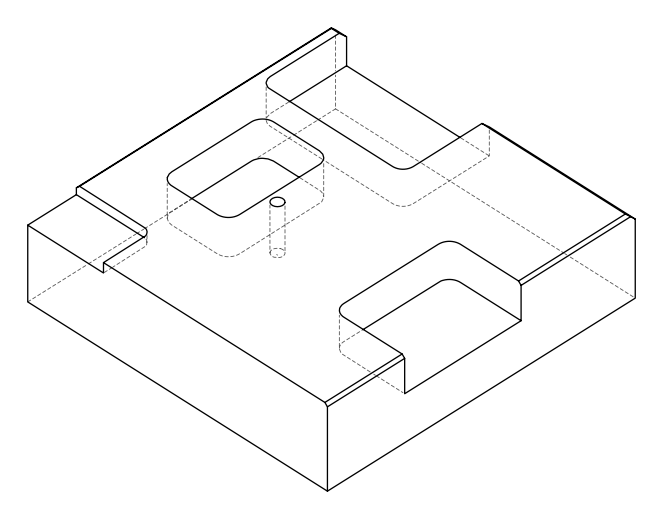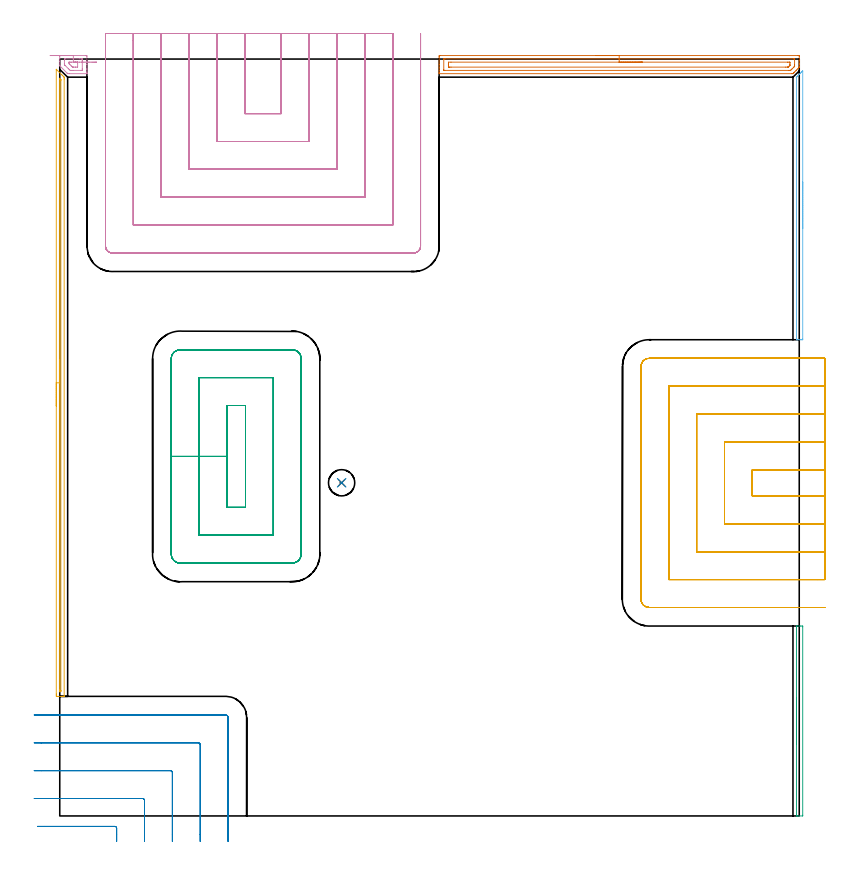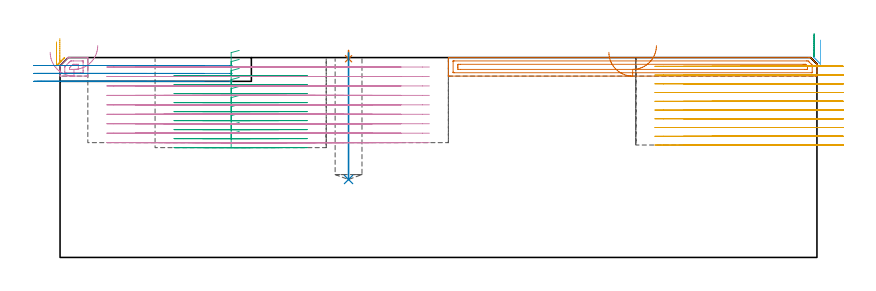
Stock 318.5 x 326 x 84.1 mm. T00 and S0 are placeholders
(PLAN: 11 operations, 3 tool changes, 90.9 min)
(1 SPOT_DRILL | STEP1POCKET | NXT0321_9005460120000 | 0.03 min | 1 mm3)
(2 DRILL_BLIND_HOLE_INTO_CENTER | STEP1POCKET | NXT0301_084 | 0.21 min | 4992 mm3)
(3 AREA_MILL | FG_CHAMFER_SURFACE | UGT0205_001 | 0.81 min | 304 mm3)
(4 AREA_MILL_1 | FG_CHAMFER_SURFACE_1 | UGT0205_001 | 0.48 min | 503 mm3)
(5 AREA_MILL_2 | FG_CHAMFER_SURFACE_2 | UGT0205_001 | 4.44 min | 1565 mm3)
(6 AREA_MILL_3 | FG_CHAMFER_SURFACE_3 | UGT0205_001 | 1.08 min | 437 mm3)
(7 AREA_MILL_4 | FG_CHAMFER_SURFACE_4 | UGT0205_001 | 3.92 min | 4848 mm3)
(8 MILL_CORNER_NOTCH_RECTANGULAR | CORNER_NOTCH_RECTANGULAR | NXT0201_012 | Follow Part, ap 4, ae 75% | 3.01 min | 41271 mm3)
(9 MILL_RECTANGULAR_POCKET | POCKET_RECTANGULAR_STRAIGHT | NXT0201_012 | Follow Part, ap 4, ae 75% | 13.44 min | 289865 mm3)
(10 MILL_SLOT | SLOT_PARTIAL_RECTANGULAR | NXT0201_012 | Follow Part, ap 4, ae 75% | 36.4 min | 494828 mm3)
(11 MILL_SLOT_1 | SLOT_PARTIAL_RECTANGULAR_1 | NXT0201_012 | Follow Part, ap 4, ae 75% | 27.06 min | 343621 mm3)
(TOOL NXT0321_9005460120000 | NC Spot Drill, 142deg, 12mm, Carbide, Uncoated | D12 PA142 FL30 Z2)
(TOOL NXT0301_084 | Carbide Drill 11.3mm [860.1-1130-034A1-MM 2214] | D11.3 PA140 FL55 Z2)
(TOOL UGT0205_001 | Chamfer Mill 20 x 3 x 45 deg. | D20 FL50 Z2)
(TOOL NXT0201_012 | ENDMILL 16mm [2P460-1600-NA 1630] | D16 FL38 Z6)
(OP 1 SPOT_DRILL)
G17 G21 G94 G90
T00 M6
G54
G17 G0 G90 X121.4 Y143.5 S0 M3
G43 Z94.1 H0
G94 G81 G98 Z83.614 F250. R87.1
G80
M5
M2
(OP 2 DRILL_BLIND_HOLE_INTO_CENTER)
G17 G21 G94 G90
T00 M6
G54
G17 G0 G90 X121.4 Y143.5 S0 M3
G43 Z94.1 H1
G94 G81 G98 Z32.8 F250. R86.1
G80
M5
M2
(OP 3 AREA_MILL)
G17 G21 G94 G90
T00 M6
G54
G17 G0 G90 X317.3 Y30.9 S1061 M3
G43 Z94.1 H0
G94 G1 Y30.938 Z93.228 F250.
Y31.052 Z92.363
Y31.241 Z91.512
Y31.503 Z90.68
Y31.837 Z89.874
Y32.24 Z89.1
Y32.708 Z88.364
Y33.24 Z87.672
Y33.829 Z87.029
Y34.472 Z86.439
Y35.164 Z85.908
Y35.9 Z85.44
Y36.674 Z85.037
Y37.48 Z84.703
Y38.312 Z84.441
Y39.163 Z84.252
Y40.028 Z84.138
Y40.9 Z84.1
Y81.712
X317.306 Y81.79 Z84.092
X317.486 Y81.8 Z83.912
X319.181 Z82.218
X319.992 Y81.799 Z81.406
X319.996 Y81.712 Z81.404
X320. Y81.477 Z81.4
Y0.297
X319.996 Y0.088 Z81.404
X319.992 Y0.001 Z81.406
X317.767 Y0. Z83.631
X317.485 Y0.001 Z83.913
X317.305 Y0.01 Z84.092
X317.3 Y0.088 Z84.1
Y40.9
Y41.772 Z84.138
Y42.636 Z84.252
Y43.488 Z84.441
Y44.32 Z84.703
Y45.126 Z85.037
Y45.9 Z85.44
Y46.636 Z85.908
Y47.328 Z86.439
Y47.971 Z87.029
Y48.56 Z87.672
Y49.091 Z88.364
Y49.56 Z89.1
Y49.963 Z89.874
Y50.297 Z90.68
Y50.559 Z91.512
Y50.748 Z92.363
Y50.862 Z93.228
Y50.9 Z94.1
M5
M2
(OP 4 AREA_MILL_1)
G17 G21 G94 G90
T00 M6
G54
G17 G0 G90 X-4.15 Y327.5 S1061 M3
G43 Z94.1 H0
Z86.3
G94 G1 X-4.112 Z85.429 F250.
X-3.998 Z84.564
X-3.809 Z83.712
X-3.547 Z82.88
X-3.213 Z82.074
X-2.81 Z81.3
X-2.342 Z80.564
X-1.81 Z79.872
X-1.221 Z79.229
X-0.578 Z78.64
X0.114 Z78.109
X0.85 Z77.64
X1.624 Z77.237
X2.43 Z76.903
X3.262 Z76.641
X4.114 Z76.452
X4.978 Z76.338
X5.85 Z76.3
X11.172 Y327.499 Z76.301
X11.562 Y327.495 Z76.303
X11.69 Y327.491 Z76.305
X11.7 Y327.109 Z76.687
Y324.477 Z79.317
Y323.768 Z80.03
Y323.6 Z80.198
Y321.846 Z81.951
Y321.51 Z82.289
Y320.427 Z83.372
Y320.091 Z83.707
Y319.849 Z83.949
X11.697 Y319.772 Z84.021
X11.69 Y319.703 Z84.09
X11.615 Y319.7 Z84.1
X4.076
X3.405 Y319.702 Z84.088
X3.218 Y319.882 Z83.918
X3.204 Y319.896 Z83.904
X0.235 Y322.865 Z80.934
X0.085 Y323.018 Z80.781
X0.007 Y323.104 Z80.694
X0.005 Y323.161 Z80.636
X0. Y323.329 Z80.469
Y325.019 Z78.78
Y326.231 Z77.566
Y327.276 Z76.522
X0.002 Y327.491 Z76.306
X0.283 Y327.5 Z76.3
X5.85
Y326.086 Z77.714
X8.658
X9.398 Y326.084 Z77.716
X9.548 Y326.083 Z77.717
X9.688 Y326.079 Z77.721
X9.692 Y326.035 Z77.765
X9.698 Y325.935 Z77.865
X9.7 Y325.354 Z78.446
Y325.055 Z78.745
Y321.846 Z81.954
Y321.547 Z82.253
X9.696 Y321.248 Z82.552
X9.692 Y321.163 Z82.637
X9.688 Y321.12 Z82.68
X9.674 Y321.119 Z82.681
X9.583 Y321.116 Z82.684
X9.398 Y321.115 Z82.685
X9.25 Y321.114 Z82.686
X5.703
X4.963 Y321.115 Z82.685
X4.814 Y321.116 Z82.684
X4.451 Y321.121 Z82.679
X4.076 Y321.48 Z82.32
X3.706 Y321.846 Z81.954
X2.302 Y323.248 Z80.552
X2.129 Y323.427 Z80.373
X2.046 Y323.516 Z80.284
X2.01 Y323.559 Z80.241
X2.008 Y323.6 Z80.2
X2.002 Y323.897 Z79.903
X2. Y325.653 Z78.147
X2.004 Y325.952 Z77.848
X2.008 Y326.037 Z77.763
X2.012 Y326.08 Z77.72
X2.026 Y326.081 Z77.719
X2.117 Y326.083 Z77.717
X2.302 Y326.085 Z77.715
X2.45 Y326.086 Z77.714
X5.85
Y324.671 Z79.129
X6.54
X6.737
X7.429 Y324.669 Z79.131
X7.624 Y324.666 Z79.134
X7.68 Y324.665 Z79.135
X7.692 Y324.552 Z79.248
X7.697 Y324.477 Z79.323
X7.699 Y324.402 Z79.398
Y322.649 Z81.151
X7.692 Y322.573 Z81.227
X7.688 Y322.535 Z81.265
X7.672 Y322.533 Z81.267
X7.624 Y322.531 Z81.269
X6.933 Y322.529 Z81.271
X6.737 Y322.528 Z81.272
X6.046
X5.85 Y322.529 Z81.271
X5.654 Y322.53 Z81.27
X5.523 Y322.533 Z81.267
X5.479 Y322.535 Z81.265
X5.46 Y322.549 Z81.251
X5.422 Y322.583 Z81.217
X5.278 Y322.723 Z81.077
X4.963 Y323.036 Z80.764
X4.4 Y323.6 Z80.2
X4.076 Y323.928 Z79.872
X4.016 Y323.995 Z79.805
X4.006 Y324.251 Z79.549
X4.002 Y324.402 Z79.398
X4.001 Y324.477 Z79.323
Y324.551 Z79.249
X4.008 Y324.627 Z79.173
X4.012 Y324.665 Z79.135
X4.028 Y324.667 Z79.133
X4.076 Y324.669 Z79.131
X4.767 Y324.671 Z79.129
X4.963
X5.85
X6.722 Z79.167
X7.586 Z79.28
X8.438 Z79.469
X9.27 Z79.732
X10.076 Z80.065
X10.85 Y324.672 Z80.468
X11.586 Z80.937
X12.278 Z81.468
X12.921 Z82.057
X13.51 Z82.701
X14.042 Z83.393
X14.51 Z84.128
X14.913 Z84.902
X15.247 Z85.708
X15.509 Z86.54
X15.698 Z87.392
X15.812 Z88.257
X15.85 Z89.128
G0 Z94.1
M5
M2
(OP 5 AREA_MILL_2)
G17 G21 G94 G90
T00 M6
G54
G17 G0 G90 X-1.5 Y176.55 S1061 M3
G43 Z94.1 H0
Z90.7
G94 G1 Y176.588 Z89.828 F250.
Y176.702 Z88.964
Y176.891 Z88.112
Y177.153 Z87.28
Y177.487 Z86.474
Y177.89 Z85.7
Y178.358 Z84.964
Y178.889 Z84.272
Y179.479 Z83.629
Y180.122 Z83.04
Y180.814 Z82.508
Y181.55 Z82.04
Y182.324 Z81.637
Y183.13 Z81.303
Y183.962 Z81.041
Y184.813 Z80.852
Y185.678 Z80.738
Y186.55 Z80.7
X-1.499 Y321.579 Z80.699
X-1.495 Y321.583 Z80.703
X-1.481 Y321.579 Z80.716
X-1.406 Y321.506 Z80.793
X0.73 Y319.37 Z82.93
X1.077 Y319.025 Z83.273
X1.515 Y318.585 Z83.715
X1.796 Y318.303 Z83.993
X1.894 Y318.202 Z84.091
X1.9 Y317.41 Z84.1
Y51.67
X1.898 Y51.51 Z84.089
X1.756 Y51.503 Z83.949
X1.607 Y51.5 Z83.806
X1.306 Z83.505
X0.638 Z82.833
X-0.572 Z81.625
X-1.115 Y51.503 Z81.079
X-1.341 Y51.506 Z80.853
X-1.491 Y51.51 Z80.704
X-1.495 Y51.729 Z80.702
X-1.499 Y52.117 Z80.701
X-1.5 Y52.509 Z80.7
Y186.55
X-0.086 Z82.114
X-0.085 Y317.41 Z82.115
X-0.083 Y317.641 Z82.117
X-0.081 Y317.697 Z82.119
X-0.08 Y317.714 Z82.12
X-0.071 Y317.709 Z82.129
X-0.014 Y317.657 Z82.186
X0.238 Y317.41 Z82.438
X0.438 Y317.203 Z82.638
X0.47 Y317.169 Z82.67
X0.479 Y317.108 Z82.679
X0.482 Y316.963 Z82.682
X0.485 Y316.673 Z82.685
Y54.059
Y53.903
X0.483 Y53.832 Z82.683
X0.474 Y53.51 Z82.674
X0.155 Y53.502 Z82.355
X-0.02 Y53.503 Z82.181
X-0.051 Y53.505 Z82.149
X-0.079 Y53.51 Z82.121
X-0.08 Y53.55 Z82.12
X-0.084 Y53.746 Z82.116
X-0.085 Y53.903 Z82.115
X-0.086 Y54.485 Z82.114
Y186.55
Y187.421 Z82.152
Y188.286 Z82.266
Y189.138 Z82.455
Y189.97 Z82.717
Y190.776 Z83.051
Y191.55 Z83.454
Y192.286 Z83.923
Y192.978 Z84.454
Y193.621 Z85.043
Y194.21 Z85.686
Y194.741 Z86.378
Y195.21 Z87.114
Y195.613 Z87.888
Y195.947 Z88.694
Y196.209 Z89.526
Y196.398 Z90.378
Y196.512 Z91.243
Y196.55 Z92.114
G0 Z94.1
M5
M2
(OP 6 AREA_MILL_3)
G17 G21 G94 G90
T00 M6
G54
G17 G0 G90 X320. Y273. S1061 M3
G43 Z94.1 H0
Z91.4
G94 G1 Y272.962 Z90.528 F250.
Y272.848 Z89.663
Y272.659 Z88.812
Y272.397 Z87.98
Y272.063 Z87.174
Y271.66 Z86.4
Y271.192 Z85.664
Y270.66 Z84.972
Y270.071 Z84.329
Y269.428 Z83.74
Y268.736 Z83.208
Y268. Z82.74
Y267.226 Z82.337
Y266.42 Z82.003
Y265.588 Z81.741
Y264.737 Z81.552
Y263.872 Z81.438
Y263. Z81.4
Y205.422
X319.996 Y205.213 Z81.404
X319.991 Y205.102 Z81.406
X319.757 Y205.1 Z81.64
X319.533 Z81.864
X319.084 Z82.315
X318.216 Z83.183
X317.536 Y205.101 Z83.862
X317.306 Y205.11 Z84.092
X317.3 Y205.213 Z84.1
Y318.196
X317.302 Y318.199 Z84.098
X317.308 Y318.208 Z84.092
X317.664 Y318.564 Z83.734
X317.767 Y318.669 Z83.629
X318.209 Y319.109 Z83.191
X318.65 Y319.552 Z82.746
X319.091 Y319.992 Z82.308
X319.533 Y320.434 Z81.863
X319.738 Y320.639 Z81.661
X319.796 Y320.696 Z81.604
X319.974 Y320.866 Z81.425
X319.998 Y320.886 Z81.401
X320. Y320.656 Z81.4
Y263.
Y262.128 Z81.438
Y261.264 Z81.552
Y260.412 Z81.741
Y259.58 Z82.003
Y258.774 Z82.337
Y258. Z82.74
Y257.264 Z83.208
Y256.572 Z83.74
Y255.929 Z84.329
Y255.34 Z84.972
Y254.809 Z85.664
Y254.34 Z86.4
Y253.937 Z87.174
Y253.603 Z87.98
Y253.341 Z88.812
Y253.152 Z89.663
Y253.038 Z90.528
Y253. Z91.4
G0 Z94.1
M5
M2
(OP 7 AREA_MILL_4)
G17 G21 G94 G90
T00 M6
G54
G17 G0 G90 X230.95 Y327.5 S1061 M3
G43 Z94.1 H0
Z86.3
G94 G1 X230.988 Z85.429 F250.
X231.102 Z84.564
X231.291 Z83.712
X231.553 Z82.88
X231.887 Z82.074
X232.29 Z81.3
X232.758 Z80.564
X233.29 Z79.872
X233.879 Z79.229
X234.522 Z78.64
X235.214 Z78.109
X235.95 Z77.64
X236.724 Z77.237
X237.53 Z76.903
X238.362 Z76.641
X239.214 Z76.452
X240.078 Z76.338
X240.95 Z76.3
X317.867 Y327.499 Z76.301
X318.263 Y327.496
X318.49 Y327.492 Z76.304
X318.5 Y327.109 Z76.688
Y325.354 Z78.44
Y323.964 Z79.833
Y323.6 Z80.195
Y322.83 Z80.969
Y322.723 Z81.075
X318.499 Y322.409 Z81.387
X318.464 Y322.363 Z81.435
X318.385 Y322.284 Z81.514
X318.166 Y322.066 Z81.734
X317.947 Y321.846 Z81.951
X317.335 Y321.234 Z82.565
X317.271 Y321.171 Z82.628
X317.07 Y320.968 Z82.828
X316.505 Y320.405 Z83.395
X316.377 Y320.276 Z83.522
X316.193 Y320.091 Z83.705
X316.079 Y319.978 Z83.821
X315.957 Y319.858 Z83.94
X315.795 Y319.7 Z84.084
X315.184 Z84.1
X163.585
X163.41 Y319.702 Z84.089
X163.402 Y319.86 Z83.932
X163.4 Y320.024 Z83.775
Y320.241 Z83.558
Y320.968 Z82.826
Y322.209 Z81.588
Y323.598 Z80.198
Y326.852 Z76.945
X163.403 Y327.109 Z76.689
X163.41 Y327.492 Z76.305
X163.637 Y327.497 Z76.302
X164.033 Y327.5 Z76.3
X240.95
Y326.086 Z77.714
X316.079 Y326.085 Z77.715
X316.229 Y326.084 Z77.716
X316.441 Y326.08 Z77.72
X316.486 Y326.079 Z77.721
X316.492 Y326.05 Z77.75
X316.495 Y326.014 Z77.786
X316.499 Y325.819 Z77.981
Y323.6 Z80.2
X316.497 Y323.189 Z80.611
X316.49 Y322.955 Z80.845
X316.482 Y322.843 Z80.957
X316.368 Y322.723 Z81.077
X316.227 Y322.578 Z81.222
X316.079 Y322.428 Z81.372
X315.342 Y321.691 Z82.109
X315.184 Y321.534 Z82.266
X314.895 Y321.252 Z82.548
X314.805 Y321.167 Z82.633
X314.751 Y321.121 Z82.679
X314.141 Y321.115 Z82.685
X165.821
X165.671
X165.459 Y321.12 Z82.68
X165.414 Y321.121 Z82.679
X165.408 Y321.15 Z82.65
X165.405 Y321.186 Z82.614
X165.401 Y321.381 Z82.419
X165.4 Y325.767 Z78.033
X165.403 Y325.905 Z77.895
X165.407 Y326.015 Z77.785
X165.412 Y326.079 Z77.721
X165.97 Y326.085 Z77.715
X240.95 Y326.086 Z77.714
Y324.671 Z79.129
X313.395
X314.093 Y324.67 Z79.13
X314.29 Y324.668 Z79.132
X314.479 Y324.665 Z79.135
X314.49 Y324.477 Z79.323
X314.497 Y324.274 Z79.526
X314.498 Y323.6 Z80.2
X314.497 Y323.397 Z80.403
X314.49 Y323.326 Z80.474
X314.479 Y323.29 Z80.51
X314.456 Y323.264 Z80.536
X314.29 Y323.09 Z80.71
X314.104 Y322.905 Z80.895
X313.919 Y322.723 Z81.077
X313.743 Y322.554 Z81.246
X313.709 Y322.535 Z81.265
X313.659 Y322.532 Z81.268
X313.592 Y322.53 Z81.27
X313.395 Y322.529 Z81.271
X312.699 Y322.528 Z81.272
X168.505 Y322.529 Z81.271
X167.807 Y322.53 Z81.27
X167.61 Y322.532 Z81.268
X167.422 Y322.535 Z81.265
X167.41 Y322.723 Z81.077
X167.403 Y322.926 Z80.874
X167.401 Y323.6 Z80.2
Y323.805 Z79.995
X167.41 Y324.477 Z79.323
X167.419 Y324.664 Z79.136
X168.505 Y324.671 Z79.129
X240.95
X241.822 Z79.167
X242.686 Z79.28
X243.538 Z79.469
X244.37 Z79.732
X245.176 Z80.065
X245.95 Z80.468
X246.686 Z80.937
X247.378 Z81.468
X248.021 Z82.057
X248.61 Z82.701
X249.142 Z83.393
X249.61 Z84.129
X250.013 Z84.902
X250.347 Z85.708
X250.609 Z86.54
X250.798 Z87.392
X250.912 Z88.257
X250.95 Z89.129
G0 Z94.1
M5
M2
(OP 8 MILL_CORNER_NOTCH_RECTANGULAR)
G17 G21 G94 G90
T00 M6
G54
G17 G0 G90 X24.5 Y-11. S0 M3
G43 Z94.1 H1
Z80.767
G94 G1 Y-8. F250.
Y-5.295 F500.
G3 X23.705 Y-4.5 R0.8
G1 X-6.614
X-9.614 F250.
G0 Z94.1
X36.5 Y-11.
Z80.767
G1 Y-8.
Y6.704 F500.
G3 X35.704 Y7.5 R0.8
G1 X-8.
X-11. F250.
G0 Z94.1
X48.5 Y-11.
Z80.767
G1 Y-8.
Y18.704 F500.
G3 X47.704 Y19.5 R0.8
G1 X-8.
X-11. F250.
G0 Z94.1
X60.5 Y-11.
Z80.767
G1 Y-8.
Y30.704 F500.
G3 X59.704 Y31.5 R0.8
G1 X-8.
X-11. F250.
G0 Z94.1
X72.5 Y-11.
Z80.767
G1 Y-8.
Y42.4 F500.
G3 X71.4 Y43.5 R1.1
G1 X-8.
X-11. F250.
G0 Z94.1
X24.5 Y-11.
Z77.433
G1 Y-8.
Y-5.295 F500.
G3 X23.705 Y-4.5 R0.8
G1 X-6.614
X-9.614 F250.
G0 Z94.1
X36.5 Y-11.
Z77.433
G1 Y-8.
Y6.704 F500.
G3 X35.704 Y7.5 R0.8
G1 X-8.
X-11. F250.
G0 Z94.1
X48.5 Y-11.
Z77.433
G1 Y-8.
Y18.704 F500.
G3 X47.704 Y19.5 R0.8
G1 X-8.
X-11. F250.
G0 Z94.1
X60.5 Y-11.
Z77.433
G1 Y-8.
Y30.704 F500.
G3 X59.704 Y31.5 R0.8
G1 X-8.
X-11. F250.
G0 Z94.1
X72.5 Y-11.
Z77.433
G1 Y-8.
Y42.4 F500.
G3 X71.4 Y43.5 R1.1
G1 X-8.
X-11. F250.
G0 Z94.1
X24.5 Y-11.
Z74.1
G1 Y-8.
Y-5.295 F500.
G3 X23.705 Y-4.5 R0.8
G1 X-6.614
X-9.614 F250.
G0 Z94.1
X36.5 Y-11.
Z74.1
G1 Y-8.
Y6.704 F500.
G3 X35.704 Y7.5 R0.8
G1 X-8.
X-11. F250.
G0 Z94.1
X48.5 Y-11.
Z74.1
G1 Y-8.
Y18.704 F500.
G3 X47.704 Y19.5 R0.8
G1 X-8.
X-11. F250.
G0 Z94.1
X60.5 Y-11.
Z74.1
G1 Y-8.
Y30.704 F500.
G3 X59.704 Y31.5 R0.8
G1 X-8.
X-11. F250.
G0 Z94.1
X72.5 Y-11.
Z74.1
G1 Y-8.
Y42.4 F500.
G3 X71.4 Y43.5 R1.1
G1 X-8.
X-11. F250.
G0 Z94.1
M5
M2
(OP 9 MILL_RECTANGULAR_POCKET)
G17 G21 G94 G90
T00 M6
G54
G17 G0 G90 X75.391 Y176.8 S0 M3
G43 Z94.1 H1
Z87.1
G94 G1 X72. Z86.191 F250.
Y154.85 Z80.31
Y132.9 F500.
X80.
Y176.8
X72.
Y154.85
X60.
Y120.9
X92.
Y188.8
X60.
Y154.85
X48.
Y112.8
G3 X51.9 Y108.9 R3.9
G1 X100.1
G3 X104. Y112.8 R3.9
G1 Y196.9
G3 X100.1 Y200.8 R3.9
G1 X51.9
G3 X48. Y196.9 R3.9
G1 Y154.85
Y153.85
G0 X75.391 Y176.8 Z83.31
G1 X72. Z82.401 F250.
Y154.85 Z76.52
Y132.9 F500.
X80.
Y176.8
X72.
Y154.85
X60.
Y120.9
X92.
Y188.8
X60.
Y154.85
X48.
Y112.8
G3 X51.9 Y108.9 R3.9
G1 X100.1
G3 X104. Y112.8 R3.9
G1 Y196.9
G3 X100.1 Y200.8 R3.9
G1 X51.9
G3 X48. Y196.9 R3.9
G1 Y154.85
Y153.85
G0 X75.391 Y176.8 Z79.52
G1 X72. Z78.611 F250.
Y154.85 Z72.73
Y132.9 F500.
X80.
Y176.8
X72.
Y154.85
X60.
Y120.9
X92.
Y188.8
X60.
Y154.85
X48.
Y112.8
G3 X51.9 Y108.9 R3.9
G1 X100.1
G3 X104. Y112.8 R3.9
G1 Y196.9
G3 X100.1 Y200.8 R3.9
G1 X51.9
G3 X48. Y196.9 R3.9
G1 Y154.85
Y153.85
G0 X75.391 Y176.8 Z75.73
G1 X72. Z74.821 F250.
Y154.85 Z68.94
Y132.9 F500.
X80.
Y176.8
X72.
Y154.85
X60.
Y120.9
X92.
Y188.8
X60.
Y154.85
X48.
Y112.8
G3 X51.9 Y108.9 R3.9
G1 X100.1
G3 X104. Y112.8 R3.9
G1 Y196.9
G3 X100.1 Y200.8 R3.9
G1 X51.9
G3 X48. Y196.9 R3.9
G1 Y154.85
Y153.85
G0 X75.391 Y176.8 Z71.94
G1 X72. Z71.031 F250.
Y154.85 Z65.15
Y132.9 F500.
X80.
Y176.8
X72.
Y154.85
X60.
Y120.9
X92.
Y188.8
X60.
Y154.85
X48.
Y112.8
G3 X51.9 Y108.9 R3.9
G1 X100.1
G3 X104. Y112.8 R3.9
G1 Y196.9
G3 X100.1 Y200.8 R3.9
G1 X51.9
G3 X48. Y196.9 R3.9
G1 Y154.85
Y153.85
G0 X75.391 Y176.8 Z68.15
G1 X72. Z67.241 F250.
Y154.85 Z61.36
Y132.9 F500.
X80.
Y176.8
X72.
Y154.85
X60.
Y120.9
X92.
Y188.8
X60.
Y154.85
X48.
Y112.8
G3 X51.9 Y108.9 R3.9
G1 X100.1
G3 X104. Y112.8 R3.9
G1 Y196.9
G3 X100.1 Y200.8 R3.9
G1 X51.9
G3 X48. Y196.9 R3.9
G1 Y154.85
Y153.85
G0 X75.391 Y176.8 Z64.36
G1 X72. Z63.451 F250.
Y154.85 Z57.57
Y132.9 F500.
X80.
Y176.8
X72.
Y154.85
X60.
Y120.9
X92.
Y188.8
X60.
Y154.85
X48.
Y112.8
G3 X51.9 Y108.9 R3.9
G1 X100.1
G3 X104. Y112.8 R3.9
G1 Y196.9
G3 X100.1 Y200.8 R3.9
G1 X51.9
G3 X48. Y196.9 R3.9
G1 Y154.85
Y153.85
G0 X75.391 Y176.8 Z60.57
G1 X72. Z59.661 F250.
Y154.85 Z53.78
Y132.9 F500.
X80.
Y176.8
X72.
Y154.85
X60.
Y120.9
X92.
Y188.8
X60.
Y154.85
X48.
Y112.8
G3 X51.9 Y108.9 R3.9
G1 X100.1
G3 X104. Y112.8 R3.9
G1 Y196.9
G3 X100.1 Y200.8 R3.9
G1 X51.9
G3 X48. Y196.9 R3.9
G1 Y154.85
Y153.85
G0 X75.391 Y176.8 Z56.78
G1 X72. Z55.871 F250.
Y154.85 Z49.99
Y132.9 F500.
X80.
Y176.8
X72.
Y154.85
X60.
Y120.9
X92.
Y188.8
X60.
Y154.85
X48.
Y112.8
G3 X51.9 Y108.9 R3.9
G1 X100.1
G3 X104. Y112.8 R3.9
G1 Y196.9
G3 X100.1 Y200.8 R3.9
G1 X51.9
G3 X48. Y196.9 R3.9
G1 Y154.85
Y153.85
G0 X75.391 Y176.8 Z52.99
G1 X72. Z52.081 F250.
Y154.85 Z46.2
Y132.9 F500.
X80.
Y176.8
X72.
Y154.85
X60.
Y120.9
X92.
Y188.8
X60.
Y154.85
X48.
Y112.8
G3 X51.9 Y108.9 R3.9
G1 X100.1
G3 X104. Y112.8 R3.9
G1 Y196.9
G3 X100.1 Y200.8 R3.9
G1 X51.9
G3 X48. Y196.9 R3.9
G1 Y154.85
Y153.85
G0 Z94.1
M5
M2
(OP 10 MILL_SLOT)
G17 G21 G94 G90
T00 M6
G54
G17 G0 G90 X79.7 Y337. S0 M3
G43 Z94.1 H1
Z80.122
G94 G1 Y334. F250.
Y302.5 F500.
X95.4
Y334.
Y337. F250.
X67.7
Y334.
Y290.5 F500.
X107.4
Y334.
Y337. F250.
X55.7
Y334.
Y278.5 F500.
X119.4
Y334.
Y337. F250.
X43.7
Y334.
Y266.5 F500.
X131.4
Y334.
Y337. F250.
X31.7
Y334.
Y254.5 F500.
X143.4
Y334.
Y337. F250.
X19.7
Y334.
Y245.4 F500.
G3 X22.6 Y242.5 R2.9
G1 X152.5
G3 X155.4 Y245.4 R2.9
G1 Y334.
Y337. F250.
G0 X79.7 Z76.144
G1 Y334.
Y302.5 F500.
X95.4
Y334.
Y337. F250.
X67.7
Y334.
Y290.5 F500.
X107.4
Y334.
Y337. F250.
X55.7
Y334.
Y278.5 F500.
X119.4
Y334.
Y337. F250.
X43.7
Y334.
Y266.5 F500.
X131.4
Y334.
Y337. F250.
X31.7
Y334.
Y254.5 F500.
X143.4
Y334.
Y337. F250.
X19.7
Y334.
Y245.4 F500.
G3 X22.6 Y242.5 R2.9
G1 X152.5
G3 X155.4 Y245.4 R2.9
G1 Y334.
Y337. F250.
G0 X79.7 Z72.167
G1 Y334.
Y302.5 F500.
X95.4
Y334.
Y337. F250.
X67.7
Y334.
Y290.5 F500.
X107.4
Y334.
Y337. F250.
X55.7
Y334.
Y278.5 F500.
X119.4
Y334.
Y337. F250.
X43.7
Y334.
Y266.5 F500.
X131.4
Y334.
Y337. F250.
X31.7
Y334.
Y254.5 F500.
X143.4
Y334.
Y337. F250.
X19.7
Y334.
Y245.4 F500.
G3 X22.6 Y242.5 R2.9
G1 X152.5
G3 X155.4 Y245.4 R2.9
G1 Y334.
Y337. F250.
G0 X79.7 Z68.189
G1 Y334.
Y302.5 F500.
X95.4
Y334.
Y337. F250.
X67.7
Y334.
Y290.5 F500.
X107.4
Y334.
Y337. F250.
X55.7
Y334.
Y278.5 F500.
X119.4
Y334.
Y337. F250.
X43.7
Y334.
Y266.5 F500.
X131.4
Y334.
Y337. F250.
X31.7
Y334.
Y254.5 F500.
X143.4
Y334.
Y337. F250.
X19.7
Y334.
Y245.4 F500.
G3 X22.6 Y242.5 R2.9
G1 X152.5
G3 X155.4 Y245.4 R2.9
G1 Y334.
Y337. F250.
G0 X79.7 Z64.211
G1 Y334.
Y302.5 F500.
X95.4
Y334.
Y337. F250.
X67.7
Y334.
Y290.5 F500.
X107.4
Y334.
Y337. F250.
X55.7
Y334.
Y278.5 F500.
X119.4
Y334.
Y337. F250.
X43.7
Y334.
Y266.5 F500.
X131.4
Y334.
Y337. F250.
X31.7
Y334.
Y254.5 F500.
X143.4
Y334.
Y337. F250.
X19.7
Y334.
Y245.4 F500.
G3 X22.6 Y242.5 R2.9
G1 X152.5
G3 X155.4 Y245.4 R2.9
G1 Y334.
Y337. F250.
G0 X79.7 Z60.233
G1 Y334.
Y302.5 F500.
X95.4
Y334.
Y337. F250.
X67.7
Y334.
Y290.5 F500.
X107.4
Y334.
Y337. F250.
X55.7
Y334.
Y278.5 F500.
X119.4
Y334.
Y337. F250.
X43.7
Y334.
Y266.5 F500.
X131.4
Y334.
Y337. F250.
X31.7
Y334.
Y254.5 F500.
X143.4
Y334.
Y337. F250.
X19.7
Y334.
Y245.4 F500.
G3 X22.6 Y242.5 R2.9
G1 X152.5
G3 X155.4 Y245.4 R2.9
G1 Y334.
Y337. F250.
G0 X79.7 Z56.256
G1 Y334.
Y302.5 F500.
X95.4
Y334.
Y337. F250.
X67.7
Y334.
Y290.5 F500.
X107.4
Y334.
Y337. F250.
X55.7
Y334.
Y278.5 F500.
X119.4
Y334.
Y337. F250.
X43.7
Y334.
Y266.5 F500.
X131.4
Y334.
Y337. F250.
X31.7
Y334.
Y254.5 F500.
X143.4
Y334.
Y337. F250.
X19.7
Y334.
Y245.4 F500.
G3 X22.6 Y242.5 R2.9
G1 X152.5
G3 X155.4 Y245.4 R2.9
G1 Y334.
Y337. F250.
G0 X79.7 Z52.278
G1 Y334.
Y302.5 F500.
X95.4
Y334.
Y337. F250.
X67.7
Y334.
Y290.5 F500.
X107.4
Y334.
Y337. F250.
X55.7
Y334.
Y278.5 F500.
X119.4
Y334.
Y337. F250.
X43.7
Y334.
Y266.5 F500.
X131.4
Y334.
Y337. F250.
X31.7
Y334.
Y254.5 F500.
X143.4
Y334.
Y337. F250.
X19.7
Y334.
Y245.4 F500.
G3 X22.6 Y242.5 R2.9
G1 X152.5
G3 X155.4 Y245.4 R2.9
G1 Y334.
Y337. F250.
G0 X79.7 Z48.3
G1 Y334.
Y302.5 F500.
X95.4
Y334.
Y337. F250.
X67.7
Y334.
Y290.5 F500.
X107.4
Y334.
Y337. F250.
X55.7
Y334.
Y278.5 F500.
X119.4
Y334.
Y337. F250.
X43.7
Y334.
Y266.5 F500.
X131.4
Y334.
Y337. F250.
X31.7
Y334.
Y254.5 F500.
X143.4
Y334.
Y337. F250.
X19.7
Y334.
Y245.4 F500.
G3 X22.6 Y242.5 R2.9
G1 X152.5
G3 X155.4 Y245.4 R2.9
G1 Y334.
Y337. F250.
G0 Z94.1
M5
M2
(OP 11 MILL_SLOT_1)
G17 G21 G94 G90
T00 M6
G54
G17 G0 G90 X329.5 Y149.1 S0 M3
G43 Z94.1 H1
Z80.42
G94 G1 X326.5 F250.
X298.3 F500.
Y137.8
X326.5
X329.5 F250.
Y161.1
X326.5
X286.3 F500.
Y125.8
X326.5
X329.5 F250.
Y173.1
X326.5
X274.3 F500.
Y113.8
X326.5
X329.5 F250.
Y185.1
X326.5
X262.3 F500.
Y101.8
X326.5
X329.5 F250.
Y197.1
X326.5
X253.9 F500.
G3 X250.3 Y193.5 R3.6
G1 Y93.4
G3 X253.9 Y89.8 R3.6
G1 X326.5
X329.5 F250.
G0 Y149.1 Z76.74
G1 X326.5
X298.3 F500.
Y137.8
X326.5
X329.5 F250.
Y161.1
X326.5
X286.3 F500.
Y125.8
X326.5
X329.5 F250.
Y173.1
X326.5
X274.3 F500.
Y113.8
X326.5
X329.5 F250.
Y185.1
X326.5
X262.3 F500.
Y101.8
X326.5
X329.5 F250.
Y197.1
X326.5
X253.9 F500.
G3 X250.3 Y193.5 R3.6
G1 Y93.4
G3 X253.9 Y89.8 R3.6
G1 X326.5
X329.5 F250.
G0 Y149.1 Z73.06
G1 X326.5
X298.3 F500.
Y137.8
X326.5
X329.5 F250.
Y161.1
X326.5
X286.3 F500.
Y125.8
X326.5
X329.5 F250.
Y173.1
X326.5
X274.3 F500.
Y113.8
X326.5
X329.5 F250.
Y185.1
X326.5
X262.3 F500.
Y101.8
X326.5
X329.5 F250.
Y197.1
X326.5
X253.9 F500.
G3 X250.3 Y193.5 R3.6
G1 Y93.4
G3 X253.9 Y89.8 R3.6
G1 X326.5
X329.5 F250.
G0 Y149.1 Z69.38
G1 X326.5
X298.3 F500.
Y137.8
X326.5
X329.5 F250.
Y161.1
X326.5
X286.3 F500.
Y125.8
X326.5
X329.5 F250.
Y173.1
X326.5
X274.3 F500.
Y113.8
X326.5
X329.5 F250.
Y185.1
X326.5
X262.3 F500.
Y101.8
X326.5
X329.5 F250.
Y197.1
X326.5
X253.9 F500.
G3 X250.3 Y193.5 R3.6
G1 Y93.4
G3 X253.9 Y89.8 R3.6
G1 X326.5
X329.5 F250.
G0 Y149.1 Z65.7
G1 X326.5
X298.3 F500.
Y137.8
X326.5
X329.5 F250.
Y161.1
X326.5
X286.3 F500.
Y125.8
X326.5
X329.5 F250.
Y173.1
X326.5
X274.3 F500.
Y113.8
X326.5
X329.5 F250.
Y185.1
X326.5
X262.3 F500.
Y101.8
X326.5
X329.5 F250.
Y197.1
X326.5
X253.9 F500.
G3 X250.3 Y193.5 R3.6
G1 Y93.4
G3 X253.9 Y89.8 R3.6
G1 X326.5
X329.5 F250.
G0 Y149.1 Z62.02
G1 X326.5
X298.3 F500.
Y137.8
X326.5
X329.5 F250.
Y161.1
X326.5
X286.3 F500.
Y125.8
X326.5
X329.5 F250.
Y173.1
X326.5
X274.3 F500.
Y113.8
X326.5
X329.5 F250.
Y185.1
X326.5
X262.3 F500.
Y101.8
X326.5
X329.5 F250.
Y197.1
X326.5
X253.9 F500.
G3 X250.3 Y193.5 R3.6
G1 Y93.4
G3 X253.9 Y89.8 R3.6
G1 X326.5
X329.5 F250.
G0 Y149.1 Z58.34
G1 X326.5
X298.3 F500.
Y137.8
X326.5
X329.5 F250.
Y161.1
X326.5
X286.3 F500.
Y125.8
X326.5
X329.5 F250.
Y173.1
X326.5
X274.3 F500.
Y113.8
X326.5
X329.5 F250.
Y185.1
X326.5
X262.3 F500.
Y101.8
X326.5
X329.5 F250.
Y197.1
X326.5
X253.9 F500.
G3 X250.3 Y193.5 R3.6
G1 Y93.4
G3 X253.9 Y89.8 R3.6
G1 X326.5
X329.5 F250.
G0 Y149.1 Z54.66
G1 X326.5
X298.3 F500.
Y137.8
X326.5
X329.5 F250.
Y161.1
X326.5
X286.3 F500.
Y125.8
X326.5
X329.5 F250.
Y173.1
X326.5
X274.3 F500.
Y113.8
X326.5
X329.5 F250.
Y185.1
X326.5
X262.3 F500.
Y101.8
X326.5
X329.5 F250.
Y197.1
X326.5
X253.9 F500.
G3 X250.3 Y193.5 R3.6
G1 Y93.4
G3 X253.9 Y89.8 R3.6
G1 X326.5
X329.5 F250.
G0 Y149.1 Z50.98
G1 X326.5
X298.3 F500.
Y137.8
X326.5
X329.5 F250.
Y161.1
X326.5
X286.3 F500.
Y125.8
X326.5
X329.5 F250.
Y173.1
X326.5
X274.3 F500.
Y113.8
X326.5
X329.5 F250.
Y185.1
X326.5
X262.3 F500.
Y101.8
X326.5
X329.5 F250.
Y197.1
X326.5
X253.9 F500.
G3 X250.3 Y193.5 R3.6
G1 Y93.4
G3 X253.9 Y89.8 R3.6
G1 X326.5
X329.5 F250.
G0 Y149.1 Z47.3
G1 X326.5
X298.3 F500.
Y137.8
X326.5
X329.5 F250.
Y161.1
X326.5
X286.3 F500.
Y125.8
X326.5
X329.5 F250.
Y173.1
X326.5
X274.3 F500.
Y113.8
X326.5
X329.5 F250.
Y185.1
X326.5
X262.3 F500.
Y101.8
X326.5
X329.5 F250.
Y197.1
X326.5
X253.9 F500.
G3 X250.3 Y193.5 R3.6
G1 Y93.4
G3 X253.9 Y89.8 R3.6
G1 X326.5
X329.5 F250.
G0 Z94.1
M5
M2
